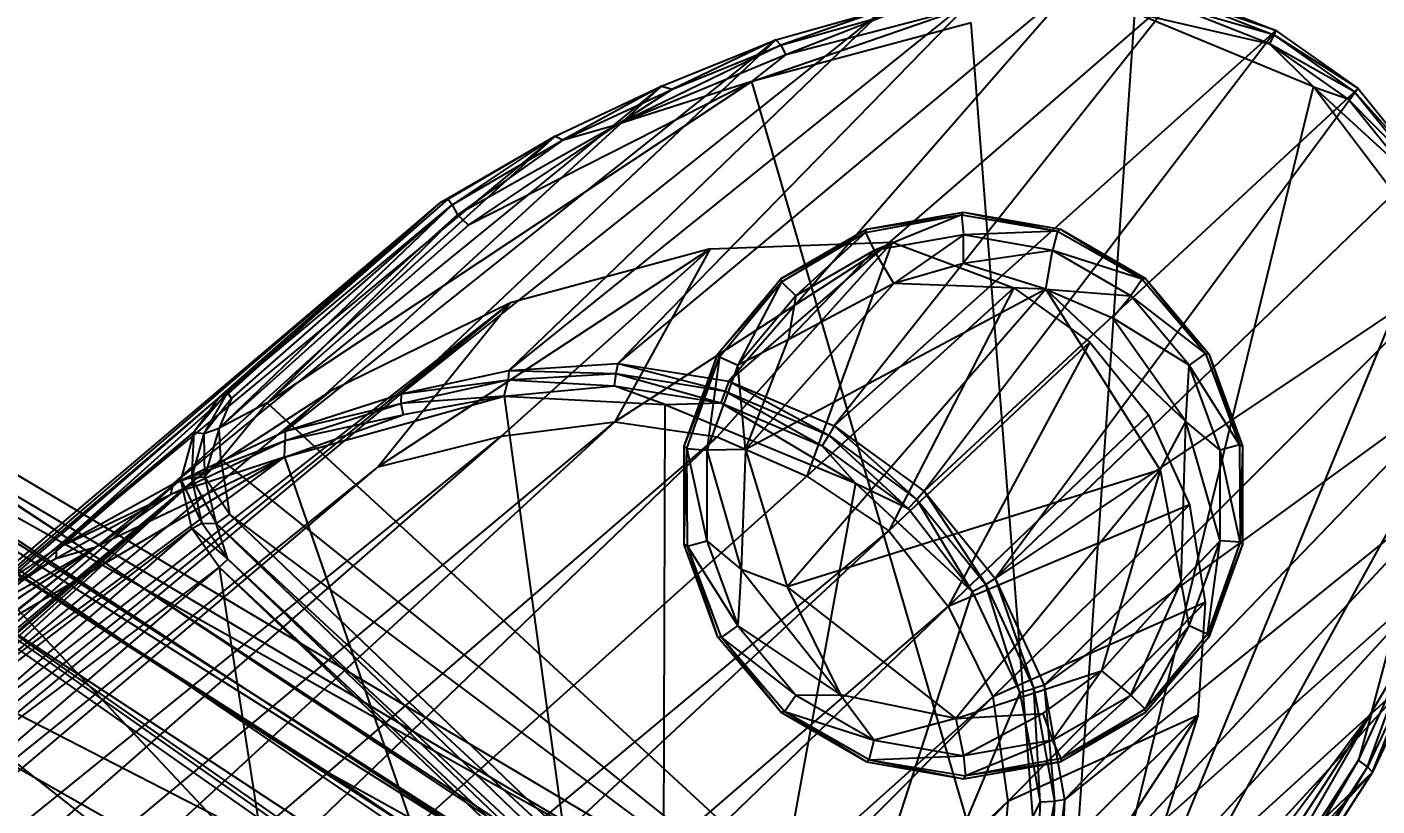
# Model space of a CAD drawing. Extents: x 11992 to 29481, y -6727 to 6811.
# Drawn here: x 17396.89 to 17434.6, y -1658.84 to -1637.07 of the extents above; entities that cross this region are included whole.
import ezdxf

# ---------------------------------------------------------------- set-up
doc = ezdxf.new("R2010")
doc.units = 0
doc.header["$MEASUREMENT"] = 0
doc.layers.get('0').update_dxf_attribs({"color": 8, "linetype": 'CONTINUOUS'})
doc.layers.get('Defpoints').update_dxf_attribs({"color": 8, "linetype": 'CONTINUOUS'})
doc.layers.add('zoylight 4标注', color=9, linetype='CONTINUOUS')
doc.styles.add('CCD-DIM', font='archs.shx', dxfattribs={"width": 0.8})
doc.dimstyles.new('zoylight_DIM_40', dxfattribs={"dimscale": 40, "dimtxt": 1.9, "dimasz": 0.4, "dimexe": 0.5, "dimexo": 0.5, "dimgap": 0.5, "dimtad": 1, "dimdec": 0, "dimrnd": 5, "dimzin": 12, "dimdsep": 46, "dimtxsty": 'CCD-DIM', "dimblk": 'CCD_Dimension_Tick', "dimcen": 0.125, "dimclrd": 44, "dimclre": 44, "dimclrt": 50, "dimadec": 0, "dimazin": 0, "dimtfac": 1, "dimtdec": 0, "dimtmove": 2, "dimatfit": 3, "dimldrblk": 'CCD_Leader_Dot', "dimfxl": 0, "dimtvp": 1, "dimtolj": 1, "dimtzin": 0, "dimarcsym": 0})

# ---------------------------------------------------------------- blocks, each defined once
blk = doc.blocks.new('CCD_Dimension_Tick')
at = {"color": 0, "linetype": 'ByBlock'}
for p, q in [((-1.0906, 0), (0, 0)), ((0, 0), (1.0906, 0))]:
    blk.add_line(p, q, dxfattribs=at)
at = {"color": 0, "linetype": 'Continuous', "const_width": 0.6075}
blk.add_lwpolyline([(-0.6104, -0.6104), (0.6104, 0.6104)], dxfattribs=at)
blk = doc.blocks.new('*D124')
at = {"layer": 'Defpoints', "color": 0, "linetype": 'Continuous'}
for p in [(16998.772, -1630.281), (16998.772, -1694.142, -420.001), (17698.772, -1694.142, -420.001)]:
    blk.add_point(p, dxfattribs=at)
at = {"layer": 'zoylight 4标注', "color": 44, "linetype": 'Continuous', "lineweight": -2}
blk.add_line((16998.772, -1674.142), (16998.772, -1610.281), dxfattribs=at)
at = {"layer": 'zoylight 4标注', "color": 44, "lineweight": -2}
for p, q in [((17698.772, -1674.142), (17698.772, -1610.281)), ((17682.772, -1630.281), (17014.772, -1630.281))]:
    blk.add_line(p, q, dxfattribs=at)
at = {"layer": 'zoylight 4标注', "color": 44, "linetype": 'Continuous', "lineweight": -2, "xscale": 16, "yscale": 16, "zscale": 16, "rotation": 180}
blk.add_blockref('CCD_Dimension_Tick', (16998.772, -1630.281), dxfattribs=at)
at = {"layer": 'zoylight 4标注', "color": 44, "linetype": 'Continuous', "lineweight": -2, "xscale": 16, "yscale": 16, "zscale": 16}
blk.add_blockref('CCD_Dimension_Tick', (17698.772, -1630.281), dxfattribs=at)
at = {"layer": 'zoylight 4标注', "color": 50, "linetype": 'Continuous', "insert": (17348.772, -1572.281), "char_height": 76, "attachment_point": 5, "style": 'CCD-DIM'}
blk.add_mtext('\\A1;700', dxfattribs=at)
blk = doc.blocks.new('CCD_Leader_Dot')
at = {"color": 0, "linetype": 'ByBlock'}
blk.add_line((-5, 0), (-10, 0), dxfattribs=at)
at = {"color": 0, "linetype": 'ByBlock', "const_width": 5}
blk.add_lwpolyline([(-2.5, 0, 1), (2.5, 0, 1)], format="xyb", close=True, dxfattribs=at)

msp = doc.modelspace()

# ---------------------------------------------------------------- linework, layer by layer
for p, q in [((17423.596, -1636.01, -2436.198), (17410.349, -1646.664, -2362.014)), ((17426.261, -1635.757, -2436.155), (17413.39, -1646.476, -2361.959)), ((17423.596, -1636.01, -2436.198), (17413.39, -1646.476, -2361.959)), ((17426.261, -1635.757, -2436.155), (17416.491, -1646.97, -2361.905)), ((17429.054, -1636.09, -2436.105), (17416.491, -1646.97, -2361.905)), ((17429.054, -1636.09, -2436.105), (17419.438, -1648.211, -2361.868)), ((17429.054, -1636.09, -2436.105), (17431.772, -1637.165, -2436.072)), ((17429.045, -1636.243, -2436.484), (17431.712, -1637.292, -2436.449)), ((17431.772, -1637.165, -2436.072), (17429.045, -1636.243, -2436.484)), ((17420.823, -1636.578, -2436.219), (17407.341, -1647.319, -2362.052)), ((17420.823, -1636.578, -2436.219), (17410.349, -1646.664, -2362.014)), ((17417.135, -1638.594, -2436.89), (17423.009, -1636.561, -2436.78)), ((17417.804, -1637.427, -2436.243), (17420.823, -1636.578, -2436.219)), ((17420.823, -1636.578, -2436.219), (17417.948, -1637.577, -2436.629)), ((17417.948, -1637.577, -2436.629), (17420.907, -1636.744, -2436.604)), ((17423.009, -1636.561, -2436.78), (17418.084, -1637.845, -2436.819)), ((17420.907, -1636.744, -2436.604), (17418.084, -1637.845, -2436.819)), ((17425.675, -1667.934, -2436.993), (17427.836, -1636.676, -2436.765)), ((17432.823, -1638.746, -2436.695), (17427.836, -1636.676, -2436.765)), ((17427.836, -1636.676, -2436.765), (17431.593, -1637.542, -2436.639)), ((17431.593, -1637.542, -2436.639), (17429, -1636.521, -2436.674)), ((17431.712, -1637.292, -2436.449), (17429, -1636.521, -2436.674)), ((17423.259, -1636.953, -2436.844), (17417.135, -1638.594, -2436.89)), ((17431.772, -1637.165, -2436.072), (17419.438, -1648.211, -2361.868)), ((17431.772, -1637.165, -2436.072), (17421.946, -1650.039, -2361.851)), ((17425.675, -1667.934, -2436.993), (17423.259, -1636.953, -2436.844)), ((17431.772, -1637.165, -2436.072), (17431.712, -1637.292, -2436.449)), ((17431.772, -1637.165, -2436.072), (17434.067, -1638.786, -2436.056)), ((17417.804, -1637.427, -2436.243), (17404.105, -1648.364, -2362.088)), ((17417.804, -1637.427, -2436.243), (17407.341, -1647.319, -2362.052)), ((17417.948, -1637.577, -2436.629), (17413.398, -1639.786, -2436.85)), ((17414.617, -1638.727, -2436.267), (17417.804, -1637.427, -2436.243)), ((17417.804, -1637.427, -2436.243), (17414.92, -1638.806, -2436.653)), ((17414.92, -1638.806, -2436.653), (17417.948, -1637.577, -2436.629)), ((17417.804, -1637.427, -2436.243), (17417.948, -1637.577, -2436.629)), ((17417.948, -1637.577, -2436.629), (17418.084, -1637.845, -2436.819)), ((17431.712, -1637.292, -2436.449), (17431.593, -1637.542, -2436.639)), ((17432.823, -1638.746, -2436.695), (17431.593, -1637.542, -2436.639)), ((17433.781, -1639.082, -2436.623), (17431.593, -1637.542, -2436.639)), ((17433.967, -1638.88, -2436.433), (17431.593, -1637.542, -2436.639)), ((17434.067, -1638.786, -2436.056), (17431.712, -1637.292, -2436.449)), ((17431.712, -1637.292, -2436.449), (17433.967, -1638.88, -2436.433)), ((17418.084, -1637.845, -2436.819), (17413.398, -1639.786, -2436.85)), ((17417.135, -1638.594, -2436.89), (17418.084, -1637.845, -2436.819)), ((17414.617, -1638.727, -2436.267), (17400.969, -1649.83, -2362.117)), ((17417.135, -1638.594, -2436.89), (17403.596, -1647.567, -2437.014)), ((17414.617, -1638.727, -2436.267), (17404.105, -1648.364, -2362.088)), ((17417.135, -1638.594, -2436.89), (17409.222, -1642.606, -2436.971)), ((17411.641, -1640.122, -2436.284), (17414.617, -1638.727, -2436.267)), ((17414.617, -1638.727, -2436.267), (17411.869, -1640.227, -2436.67)), ((17417.135, -1638.594, -2436.89), (17413.398, -1639.786, -2436.85)), ((17414.617, -1638.727, -2436.267), (17414.92, -1638.806, -2436.653)), ((17425.675, -1667.934, -2436.993), (17417.135, -1638.594, -2436.89)), ((17411.869, -1640.227, -2436.67), (17414.92, -1638.806, -2436.653)), ((17414.92, -1638.806, -2436.653), (17413.398, -1639.786, -2436.85)), ((17434.067, -1638.786, -2436.056), (17421.946, -1650.039, -2361.851)), ((17434.067, -1638.786, -2436.056), (17423.928, -1652.478, -2361.872)), ((17425.675, -1667.934, -2436.993), (17432.823, -1638.746, -2436.695)), ((17432.823, -1638.746, -2436.695), (17435.471, -1641.173, -2436.628)), ((17432.823, -1638.746, -2436.695), (17433.781, -1639.082, -2436.623)), ((17435.958, -1642.894, -2436.712), (17432.823, -1638.746, -2436.695)), ((17433.967, -1638.88, -2436.433), (17433.781, -1639.082, -2436.623)), ((17435.71, -1641.036, -2436.438), (17433.781, -1639.082, -2436.623)), ((17435.471, -1641.173, -2436.628), (17433.781, -1639.082, -2436.623)), ((17434.067, -1638.786, -2436.056), (17433.967, -1638.88, -2436.433)), ((17435.831, -1640.976, -2436.073), (17433.967, -1638.88, -2436.433)), ((17433.967, -1638.88, -2436.433), (17435.71, -1641.036, -2436.438)), ((17434.067, -1638.786, -2436.056), (17435.831, -1640.976, -2436.073)), ((17413.398, -1639.786, -2436.85), (17408.919, -1642.321, -2436.916)), ((17409.222, -1642.606, -2436.971), (17413.398, -1639.786, -2436.85)), ((17411.869, -1640.227, -2436.67), (17413.398, -1639.786, -2436.85)), ((17411.641, -1640.122, -2436.284), (17397.711, -1651.643, -2362.14)), ((17411.641, -1640.122, -2436.284), (17400.969, -1649.83, -2362.117)), ((17408.445, -1641.961, -2435.902), (17411.641, -1640.122, -2436.284)), ((17411.641, -1640.122, -2436.284), (17408.657, -1641.885, -2436.401)), ((17411.641, -1640.122, -2436.284), (17408.767, -1642.037, -2436.729)), ((17408.767, -1642.037, -2436.729), (17411.869, -1640.227, -2436.67)), ((17411.869, -1640.227, -2436.67), (17408.919, -1642.321, -2436.916)), ((17411.641, -1640.122, -2436.284), (17411.869, -1640.227, -2436.67)), ((17435.831, -1640.976, -2436.073), (17423.928, -1652.478, -2361.872)), ((17389.528, -1658.219, -2362.625), (17408.445, -1641.961, -2435.902)), ((17408.445, -1641.961, -2435.902), (17394.418, -1653.846, -2362.178)), ((17408.445, -1641.961, -2435.902), (17397.711, -1651.643, -2362.14)), ((17408.767, -1642.037, -2436.729), (17402.256, -1648.275, -2437.009)), ((17402.279, -1647.402, -2436.034), (17408.445, -1641.961, -2435.902)), ((17402.493, -1647.273, -2436.455), (17408.657, -1641.885, -2436.401)), ((17408.445, -1641.961, -2435.902), (17402.493, -1647.273, -2436.455)), ((17402.493, -1647.273, -2436.455), (17408.767, -1642.037, -2436.729)), ((17402.603, -1647.448, -2436.774), (17408.767, -1642.037, -2436.729)), ((17408.445, -1641.961, -2435.902), (17408.657, -1641.885, -2436.401)), ((17408.657, -1641.885, -2436.401), (17408.767, -1642.037, -2436.729)), ((17408.767, -1642.037, -2436.729), (17408.919, -1642.321, -2436.916)), ((17408.919, -1642.321, -2436.916), (17402.256, -1648.275, -2437.009)), ((17403.596, -1647.567, -2437.014), (17408.919, -1642.321, -2436.916)), ((17409.222, -1642.606, -2436.971), (17408.919, -1642.321, -2436.916)), ((17420.314, -1642.814, -2438.824), (17422.991, -1642.323, -2438.824)), ((17420.338, -1642.72, -2427.466), (17423.046, -1642.242, -2427.466)), ((17420.338, -1642.72, -2427.466), (17422.991, -1642.323, -2438.824)), ((17422.991, -1642.323, -2438.824), (17420.557, -1643.32, -2439.799)), ((17422.991, -1642.323, -2438.824), (17423.046, -1642.242, -2427.466)), ((17422.991, -1642.323, -2438.824), (17425.675, -1642.777, -2438.824)), ((17422.991, -1642.323, -2438.824), (17423.046, -1642.881, -2439.799)), ((17423.046, -1642.242, -2427.466), (17425.675, -1642.777, -2438.824)), ((17423.046, -1642.242, -2427.466), (17425.754, -1642.72, -2427.466)), ((17409.222, -1642.606, -2436.971), (17403.596, -1647.567, -2437.014)), ((17417.957, -1644.095, -2427.466), (17420.338, -1642.72, -2427.466)), ((17417.957, -1644.095, -2427.466), (17420.314, -1642.814, -2438.824)), ((17417.967, -1644.191, -2438.824), (17420.314, -1642.814, -2438.824)), ((17420.314, -1642.814, -2438.824), (17418.367, -1644.584, -2439.799)), ((17420.314, -1642.814, -2438.824), (17420.338, -1642.72, -2427.466)), ((17420.314, -1642.814, -2438.824), (17420.557, -1643.32, -2439.799)), ((17423.046, -1642.881, -2439.799), (17420.557, -1643.32, -2439.799)), ((17423.046, -1642.881, -2439.799), (17421.099, -1644.239, -2440.366)), ((17425.675, -1642.777, -2438.824), (17423.046, -1642.881, -2439.799)), ((17423.046, -1643.679, -2440.271), (17423.046, -1642.881, -2439.799)), ((17425.535, -1643.32, -2439.799), (17423.046, -1642.881, -2439.799)), ((17425.675, -1642.777, -2438.824), (17425.535, -1643.32, -2439.799)), ((17425.675, -1642.777, -2438.824), (17425.754, -1642.72, -2427.466)), ((17425.675, -1642.777, -2438.824), (17428.041, -1644.121, -2438.824)), ((17425.754, -1642.72, -2427.466), (17428.041, -1644.121, -2438.824)), ((17425.754, -1642.72, -2427.466), (17428.135, -1644.095, -2427.466)), ((17405.483, -1662.784, -2041.69), (17370.839, -1643.192, -2040.478)), ((17415.972, -1643.266, -2396.51), (17406.699, -1649.358, -2358.669)), ((17415.972, -1643.266, -2396.51), (17410.14, -1648.499, -2359.421)), ((17415.972, -1643.266, -2396.51), (17410.399, -1644.777, -2396.503)), ((17421.052, -1643.087, -2396.513), (17413.311, -1648.099, -2361.081)), ((17415.972, -1643.266, -2396.51), (17413.311, -1648.099, -2361.081)), ((17415.972, -1643.266, -2396.51), (17421.052, -1643.087, -2396.513)), ((17421.052, -1643.087, -2396.513), (17416.168, -1648.517, -2361.48)), ((17421.052, -1643.087, -2396.513), (17418.674, -1649.618, -2361.398)), ((17421.052, -1643.087, -2396.513), (17424.454, -1644.36, -2396.51)), ((17425.675, -1667.934, -2436.993), (17435.958, -1642.894, -2436.712)), ((17420.557, -1643.32, -2439.799), (17418.153, -1645.812, -2440.281)), ((17420.557, -1643.32, -2439.799), (17418.367, -1644.584, -2439.799)), ((17421.099, -1644.239, -2440.366), (17420.557, -1643.32, -2439.799)), ((17425.535, -1643.32, -2439.799), (17423.046, -1643.679, -2440.271)), ((17425.351, -1644.398, -2440.38), (17425.535, -1643.32, -2439.799)), ((17427.725, -1644.584, -2439.799), (17425.535, -1643.32, -2439.799)), ((17428.041, -1644.121, -2438.824), (17425.535, -1643.32, -2439.799)), ((17423.046, -1643.679, -2440.271), (17421.099, -1644.239, -2440.366)), ((17425.351, -1644.398, -2440.38), (17423.046, -1643.679, -2440.271)), ((17437.054, -1643.681, -2436.085), (17423.928, -1652.478, -2361.872)), ((17437.054, -1643.681, -2436.085), (17425.299, -1655.459, -2361.892)), ((17416.19, -1646.201, -2427.466), (17417.957, -1644.095, -2427.466)), ((17416.19, -1646.201, -2427.466), (17417.967, -1644.191, -2438.824)), ((17416.232, -1646.288, -2438.824), (17417.967, -1644.191, -2438.824)), ((17417.967, -1644.191, -2438.824), (17416.743, -1646.52, -2439.799)), ((17416.962, -1648.879, -2440.375), (17421.099, -1644.239, -2440.366)), ((17425.351, -1644.398, -2440.38), (17416.962, -1648.879, -2440.375)), ((17417.967, -1644.191, -2438.824), (17417.957, -1644.095, -2427.466)), ((17417.967, -1644.191, -2438.824), (17418.367, -1644.584, -2439.799)), ((17425.351, -1644.398, -2440.38), (17418.123, -1652.71, -2440.43)), ((17421.099, -1644.239, -2440.366), (17418.153, -1645.812, -2440.281)), ((17424.454, -1644.36, -2396.51), (17418.674, -1649.618, -2361.398)), ((17424.454, -1644.36, -2396.51), (17420.962, -1651.145, -2361.966)), ((17425.351, -1644.398, -2440.38), (17421.099, -1644.239, -2440.366)), ((17424.454, -1644.36, -2396.51), (17426.573, -1645.876, -2396.51)), ((17428.544, -1649.446, -2440.43), (17425.351, -1644.398, -2440.38)), ((17425.351, -1644.398, -2440.38), (17429.258, -1648.095, -2440.281)), ((17425.351, -1644.398, -2440.38), (17427.212, -1645.195, -2440.271)), ((17425.351, -1644.398, -2440.38), (17427.725, -1644.584, -2439.799)), ((17428.041, -1644.121, -2438.824), (17427.725, -1644.584, -2439.799)), ((17428.041, -1644.121, -2438.824), (17428.135, -1644.095, -2427.466)), ((17428.041, -1644.121, -2438.824), (17429.805, -1646.194, -2438.824)), ((17428.135, -1644.095, -2427.466), (17429.805, -1646.194, -2438.824)), ((17428.135, -1644.095, -2427.466), (17429.902, -1646.201, -2427.466)), ((17346.858, -1696.092, -2067.093), (17410.399, -1644.777, -2396.503)), ((17350.758, -1694.373, -2067.072), (17410.399, -1644.777, -2396.503)), ((17375.459, -1672.047, -2238.231), (17410.399, -1644.777, -2396.503)), ((17414.146, -1660.588, -2007.805), (17387.341, -1644.676, -2007.318)), ((17410.399, -1644.777, -2396.503), (17405.369, -1647.241, -2396.509)), ((17410.399, -1644.777, -2396.503), (17406.699, -1649.358, -2358.669)), ((17418.367, -1644.584, -2439.799), (17416.743, -1646.52, -2439.799)), ((17418.367, -1644.584, -2439.799), (17418.153, -1645.812, -2440.281)), ((17427.212, -1645.195, -2440.271), (17427.725, -1644.584, -2439.799)), ((17429.349, -1646.52, -2439.799), (17427.725, -1644.584, -2439.799)), ((17429.805, -1646.194, -2438.824), (17427.725, -1644.584, -2439.799)), ((17429.258, -1648.095, -2440.281), (17427.212, -1645.195, -2440.271)), ((17429.349, -1646.52, -2439.799), (17427.212, -1645.195, -2440.271)), ((17389.399, -1645.712, -2001.972), (17418.525, -1664.787, -2002.499)), ((17418.153, -1645.812, -2440.281), (17416.743, -1646.52, -2439.799)), ((17416.962, -1648.879, -2440.375), (17418.153, -1645.812, -2440.281)), ((17426.573, -1645.876, -2396.51), (17420.962, -1651.145, -2361.966)), ((17426.573, -1645.876, -2396.51), (17422.621, -1653.262, -2361.807)), ((17426.573, -1645.876, -2396.51), (17428.212, -1647.909, -2396.51)), ((17415.122, -1663.319, -2003.707), (17388.082, -1646.042, -2003.507)), ((17390.307, -1646.245, -1999.899), (17417.361, -1664.176, -1999.764)), ((17414.309, -1660.103, -2017.876), (17390.71, -1646.083, -2017.453)), ((17415.249, -1648.785, -2427.466), (17416.19, -1646.201, -2427.466)), ((17416.232, -1646.288, -2438.824), (17416.19, -1646.201, -2427.466)), ((17429.805, -1646.194, -2438.824), (17429.349, -1646.52, -2439.799)), ((17429.805, -1646.194, -2438.824), (17429.902, -1646.201, -2427.466)), ((17429.805, -1646.194, -2438.824), (17430.754, -1648.745, -2438.824)), ((17429.902, -1646.201, -2427.466), (17430.754, -1648.745, -2438.824)), ((17429.902, -1646.201, -2427.466), (17430.843, -1648.785, -2427.466)), ((17410.349, -1646.664, -2362.014), (17413.39, -1646.476, -2361.959)), ((17413.39, -1646.476, -2361.959), (17413.34, -1646.752, -2361.58)), ((17413.39, -1646.476, -2361.959), (17416.491, -1646.97, -2361.905)), ((17413.39, -1646.476, -2361.959), (17416.39, -1647.245, -2361.528)), ((17415.249, -1648.785, -2427.466), (17416.232, -1646.288, -2438.824)), ((17415.319, -1648.852, -2438.824), (17416.232, -1646.288, -2438.824)), ((17416.232, -1646.288, -2438.824), (17415.878, -1648.895, -2439.799)), ((17416.743, -1646.52, -2439.799), (17415.878, -1648.895, -2439.799)), ((17416.232, -1646.288, -2438.824), (17416.743, -1646.52, -2439.799)), ((17416.962, -1648.879, -2440.375), (17416.743, -1646.52, -2439.799)), ((17437.491, -1646.592, -2436.129), (17425.299, -1655.459, -2361.892)), ((17437.491, -1646.592, -2436.129), (17425.873, -1658.661, -2361.941)), ((17429.258, -1648.095, -2440.281), (17429.349, -1646.52, -2439.799)), ((17430.214, -1648.895, -2439.799), (17429.349, -1646.52, -2439.799)), ((17430.754, -1648.745, -2438.824), (17429.349, -1646.52, -2439.799)), ((17407.331, -1647.586, -2361.667), (17410.333, -1646.933, -2361.631)), ((17407.341, -1647.319, -2362.052), (17410.349, -1646.664, -2362.014)), ((17407.341, -1647.319, -2362.052), (17410.333, -1646.933, -2361.631)), ((17410.219, -1647.381, -2361.416), (17410.333, -1646.933, -2361.631)), ((17410.349, -1646.664, -2362.014), (17410.333, -1646.933, -2361.631)), ((17410.333, -1646.933, -2361.631), (17413.34, -1646.752, -2361.58)), ((17410.333, -1646.933, -2361.631), (17413.292, -1647.093, -2361.399)), ((17410.349, -1646.664, -2362.014), (17413.34, -1646.752, -2361.58)), ((17413.34, -1646.752, -2361.58), (17413.292, -1647.093, -2361.399)), ((17413.34, -1646.752, -2361.58), (17416.39, -1647.245, -2361.528)), ((17413.34, -1646.752, -2361.58), (17416.272, -1647.574, -2361.349)), ((17416.491, -1646.97, -2361.905), (17416.39, -1647.245, -2361.528)), ((17416.491, -1646.97, -2361.905), (17419.438, -1648.211, -2361.868)), ((17416.491, -1646.97, -2361.905), (17419.286, -1648.471, -2361.492)), ((17375.459, -1672.047, -2238.231), (17405.369, -1647.241, -2396.509)), ((17402.279, -1647.402, -2436.034), (17387.464, -1660.227, -2362.236)), ((17402.279, -1647.402, -2436.034), (17389.528, -1658.219, -2362.625)), ((17389.939, -1647.04, -2003.467), (17417.272, -1664.884, -2003.198)), ((17414.146, -1660.588, -2007.805), (17389.939, -1647.04, -2003.467)), ((17402.493, -1647.273, -2436.455), (17401.554, -1648.387, -2436.501)), ((17402.279, -1647.402, -2436.034), (17401.554, -1648.387, -2436.501)), ((17401.615, -1649.689, -2396.51), (17405.369, -1647.241, -2396.509)), ((17402.493, -1647.273, -2436.455), (17401.826, -1648.43, -2436.882)), ((17402.279, -1647.402, -2436.034), (17402.493, -1647.273, -2436.455)), ((17402.603, -1647.448, -2436.774), (17402.493, -1647.273, -2436.455)), ((17404.081, -1649.089, -2361.484), (17410.219, -1647.381, -2361.416)), ((17404.105, -1648.364, -2362.088), (17407.341, -1647.319, -2362.052)), ((17407.341, -1647.319, -2362.052), (17407.331, -1647.586, -2361.667)), ((17410.219, -1647.381, -2361.416), (17407.331, -1647.586, -2361.667)), ((17410.219, -1647.381, -2361.416), (17407.394, -1647.91, -2361.484)), ((17410.219, -1647.381, -2361.416), (17413.292, -1647.093, -2361.399)), ((17410.219, -1647.381, -2361.416), (17414.603, -1679.523, -2361.548)), ((17410.219, -1647.381, -2361.416), (17414.71, -1647.617, -2361.317)), ((17414.71, -1647.617, -2361.317), (17413.292, -1647.093, -2361.399)), ((17413.292, -1647.093, -2361.399), (17416.272, -1647.574, -2361.349)), ((17416.39, -1647.245, -2361.528), (17416.272, -1647.574, -2361.349)), ((17416.39, -1647.245, -2361.528), (17419.286, -1648.471, -2361.492)), ((17416.39, -1647.245, -2361.528), (17419.1, -1648.772, -2361.315)), ((17402.603, -1647.448, -2436.774), (17401.826, -1648.43, -2436.882)), ((17402.603, -1647.448, -2436.774), (17402.256, -1648.275, -2437.009)), ((17403.596, -1647.567, -2437.014), (17402.256, -1648.275, -2437.009)), ((17403.596, -1647.567, -2437.014), (17402.304, -1649.147, -2437.187)), ((17425.675, -1667.934, -2436.993), (17403.596, -1647.567, -2437.014)), ((17404.105, -1648.364, -2362.088), (17407.331, -1647.586, -2361.667)), ((17404.105, -1648.628, -2361.703), (17407.331, -1647.586, -2361.667)), ((17407.331, -1647.586, -2361.667), (17407.394, -1647.91, -2361.484)), ((17414.71, -1647.617, -2361.317), (17414.603, -1679.523, -2361.548)), ((17414.71, -1647.617, -2361.317), (17416.272, -1647.574, -2361.349)), ((17414.71, -1647.617, -2361.317), (17420.028, -1649.812, -2361.25)), ((17416.272, -1647.574, -2361.349), (17419.1, -1648.772, -2361.315)), ((17420.028, -1649.812, -2361.25), (17416.272, -1647.574, -2361.349)), ((17358.57, -1693.666, -2066.653), (17413.311, -1648.099, -2361.081)), ((17362.671, -1694.687, -2067.007), (17413.311, -1648.099, -2361.081)), ((17404.081, -1649.089, -2361.484), (17407.394, -1647.91, -2361.484)), ((17404.105, -1648.628, -2361.703), (17407.394, -1647.91, -2361.484)), ((17410.14, -1648.499, -2359.421), (17413.311, -1648.099, -2361.081)), ((17413.311, -1648.099, -2361.081), (17416.168, -1648.517, -2361.48)), ((17428.212, -1647.909, -2396.51), (17422.621, -1653.262, -2361.807)), ((17425.675, -1667.934, -2436.993), (17436.633, -1648.026, -2436.798)), ((17428.212, -1647.909, -2396.51), (17429.357, -1650.421, -2396.51)), ((17428.544, -1649.446, -2440.43), (17429.258, -1648.095, -2440.281)), ((17429.131, -1652.571, -2440.281), (17429.258, -1648.095, -2440.281)), ((17430.214, -1651.423, -2439.799), (17429.258, -1648.095, -2440.281)), ((17430.214, -1648.895, -2439.799), (17429.258, -1648.095, -2440.281)), ((17434.449, -1656.208, -2436.899), (17436.633, -1648.026, -2436.798)), ((17354.543, -1693.526, -2066.667), (17410.14, -1648.499, -2359.421)), ((17358.57, -1693.666, -2066.653), (17410.14, -1648.499, -2359.421)), ((17362.671, -1694.687, -2067.007), (17416.168, -1648.517, -2361.48)), ((17366.255, -1696.636, -2066.64), (17416.168, -1648.517, -2361.48)), ((17386.686, -1661.268, -2362.333), (17401.554, -1648.387, -2436.501)), ((17387.464, -1660.227, -2362.236), (17401.554, -1648.387, -2436.501)), ((17400.969, -1649.83, -2362.117), (17404.105, -1648.364, -2362.088)), ((17401.554, -1648.387, -2436.501), (17401.183, -1649.717, -2436.653)), ((17401.554, -1648.387, -2436.501), (17401.485, -1649.663, -2437.029)), ((17401.826, -1648.43, -2436.882), (17401.485, -1649.663, -2437.029)), ((17401.554, -1648.387, -2436.501), (17401.826, -1648.43, -2436.882)), ((17401.826, -1648.43, -2436.882), (17402.256, -1648.275, -2437.009)), ((17401.826, -1648.43, -2436.882), (17401.844, -1649.639, -2437.207)), ((17402.256, -1648.275, -2437.009), (17401.844, -1649.639, -2437.207)), ((17402.304, -1649.147, -2437.187), (17402.256, -1648.275, -2437.009)), ((17404.105, -1648.364, -2362.088), (17404.105, -1648.628, -2361.703)), ((17406.699, -1649.358, -2358.669), (17410.14, -1648.499, -2359.421)), ((17416.168, -1648.517, -2361.48), (17418.674, -1649.618, -2361.398)), ((17419.286, -1648.471, -2361.492), (17419.1, -1648.772, -2361.315)), ((17419.438, -1648.211, -2361.868), (17419.286, -1648.471, -2361.492)), ((17419.286, -1648.471, -2361.492), (17421.745, -1650.269, -2361.476)), ((17419.286, -1648.471, -2361.492), (17421.498, -1650.525, -2361.299)), ((17419.438, -1648.211, -2361.868), (17421.946, -1650.039, -2361.851)), ((17419.438, -1648.211, -2361.868), (17421.745, -1650.269, -2361.476)), ((17400.9, -1650.132, -2361.732), (17404.105, -1648.628, -2361.703)), ((17400.969, -1649.83, -2362.117), (17404.105, -1648.628, -2361.703)), ((17404.081, -1649.089, -2361.484), (17404.105, -1648.628, -2361.703)), ((17415.249, -1651.534, -2427.466), (17415.249, -1648.785, -2427.466)), ((17415.319, -1648.852, -2438.824), (17415.249, -1648.785, -2427.466)), ((17415.249, -1651.534, -2427.466), (17415.319, -1648.852, -2438.824)), ((17415.338, -1651.574, -2438.824), (17415.319, -1648.852, -2438.824)), ((17415.319, -1648.852, -2438.824), (17415.878, -1651.423, -2439.799)), ((17415.319, -1648.852, -2438.824), (17415.878, -1648.895, -2439.799)), ((17416.962, -1648.879, -2440.375), (17415.878, -1648.895, -2439.799)), ((17415.878, -1648.895, -2439.799), (17416.834, -1652.224, -2440.281)), ((17415.878, -1648.895, -2439.799), (17415.878, -1651.423, -2439.799)), ((17416.962, -1648.879, -2440.375), (17416.834, -1652.224, -2440.281)), ((17416.962, -1648.879, -2440.375), (17418.123, -1652.71, -2440.43)), ((17419.1, -1648.772, -2361.315), (17421.498, -1650.525, -2361.299)), ((17420.028, -1649.812, -2361.25), (17419.1, -1648.772, -2361.315)), ((17430.754, -1648.745, -2438.824), (17430.214, -1648.895, -2439.799)), ((17430.214, -1651.423, -2439.799), (17430.214, -1648.895, -2439.799)), ((17430.773, -1651.466, -2438.824), (17430.214, -1648.895, -2439.799)), ((17430.754, -1648.745, -2438.824), (17430.843, -1648.785, -2427.466)), ((17430.754, -1648.745, -2438.824), (17430.773, -1651.466, -2438.824)), ((17430.843, -1648.785, -2427.466), (17430.773, -1651.466, -2438.824)), ((17430.843, -1648.785, -2427.466), (17430.843, -1651.534, -2427.466)), ((17388.226, -1660.794, -2361.59), (17404.081, -1649.089, -2361.484)), ((17391.974, -1649.059, -1998.593), (17416.01, -1665.401, -1998.443)), ((17396.085, -1653.812, -2361.53), (17404.081, -1649.089, -2361.484)), ((17404.081, -1649.089, -2361.484), (17398.825, -1651.591, -2361.559)), ((17404.081, -1649.089, -2361.484), (17400.9, -1650.132, -2361.732)), ((17402.304, -1649.147, -2437.187), (17401.844, -1649.639, -2437.207)), ((17425.675, -1667.934, -2436.993), (17402.304, -1649.147, -2437.187)), ((17402.304, -1649.147, -2437.187), (17402.545, -1650.684, -2437.349)), ((17404.081, -1649.089, -2361.484), (17414.603, -1679.523, -2361.548)), ((17350.758, -1694.373, -2067.072), (17406.699, -1649.358, -2358.669)), ((17354.543, -1693.526, -2066.667), (17406.699, -1649.358, -2358.669)), ((17366.255, -1696.636, -2066.64), (17418.674, -1649.618, -2361.398)), ((17392.953, -1649.429, -2027.445), (17413.156, -1662.144, -2028.475)), ((17392.953, -1649.429, -2027.445), (17405.483, -1662.784, -2041.69)), ((17401.183, -1649.717, -2436.653), (17401.485, -1649.663, -2437.029)), ((17401.485, -1649.663, -2437.029), (17401.844, -1649.639, -2437.207)), ((17401.485, -1649.663, -2437.029), (17401.774, -1650.931, -2437.117)), ((17401.485, -1649.663, -2437.029), (17402.171, -1650.941, -2437.304)), ((17401.844, -1649.639, -2437.207), (17402.171, -1650.941, -2437.304)), ((17402.545, -1650.684, -2437.349), (17401.844, -1649.639, -2437.207)), ((17428.544, -1649.446, -2440.43), (17418.123, -1652.71, -2440.43)), ((17418.674, -1649.618, -2361.398), (17420.962, -1651.145, -2361.966)), ((17428.544, -1649.446, -2440.43), (17422.831, -1656.388, -2440.369)), ((17437.299, -1649.42, -2436.174), (17425.729, -1661.826, -2361.996)), ((17437.299, -1649.42, -2436.174), (17425.873, -1658.661, -2361.941)), ((17428.544, -1649.446, -2440.43), (17426.901, -1655.057, -2440.366)), ((17428.544, -1649.446, -2440.43), (17429.131, -1652.571, -2440.281)), ((17325.878, -1715.07, -2067.208), (17401.615, -1649.689, -2396.51)), ((17338.945, -1702.153, -2067.023), (17401.615, -1649.689, -2396.51)), ((17401.615, -1649.689, -2396.51), (17375.459, -1672.047, -2238.231)), ((17386.372, -1662.602, -2362.462), (17401.183, -1649.717, -2436.653)), ((17386.686, -1661.268, -2362.333), (17401.183, -1649.717, -2436.653)), ((17401.615, -1649.689, -2396.51), (17388.469, -1661.363, -2363.949)), ((17413.104, -1663, -2003.602), (17392.746, -1649.867, -2003.326)), ((17405.401, -1657.968, -2003.413), (17392.747, -1649.867, -2003.326)), ((17394.645, -1656.12, -2396.512), (17401.615, -1649.689, -2396.51)), ((17397.711, -1651.643, -2362.14), (17400.969, -1649.83, -2362.117)), ((17400.969, -1649.83, -2362.117), (17400.9, -1650.132, -2361.732)), ((17401.183, -1649.717, -2436.653), (17401.774, -1650.931, -2437.117)), ((17401.491, -1651.081, -2436.743), (17401.183, -1649.717, -2436.653)), ((17420.028, -1649.812, -2361.25), (17414.603, -1679.523, -2361.548)), ((17420.028, -1649.812, -2361.25), (17423.294, -1652.845, -2361.282)), ((17420.028, -1649.812, -2361.25), (17421.498, -1650.525, -2361.299)), ((17421.946, -1650.039, -2361.851), (17421.745, -1650.269, -2361.476)), ((17421.946, -1650.039, -2361.851), (17423.928, -1652.478, -2361.872)), ((17421.946, -1650.039, -2361.851), (17423.668, -1652.65, -2361.482)), ((17397.696, -1651.925, -2361.753), (17400.9, -1650.132, -2361.732)), ((17397.711, -1651.643, -2362.14), (17400.9, -1650.132, -2361.732)), ((17400.9, -1650.132, -2361.732), (17398.825, -1651.591, -2361.559)), ((17421.745, -1650.269, -2361.476), (17421.498, -1650.525, -2361.299)), ((17423.294, -1652.845, -2361.282), (17421.745, -1650.269, -2361.476)), ((17421.745, -1650.269, -2361.476), (17423.668, -1652.65, -2361.482)), ((17429.357, -1650.421, -2396.51), (17422.621, -1653.262, -2361.807)), ((17429.357, -1650.421, -2396.51), (17423.864, -1655.787, -2362.055)), ((17429.357, -1650.421, -2396.51), (17429.801, -1653.146, -2396.51)), ((17402.545, -1650.684, -2437.349), (17402.171, -1650.941, -2437.304)), ((17422.084, -1669.373, -2437.346), (17402.545, -1650.684, -2437.349)), ((17425.675, -1667.934, -2436.993), (17402.545, -1650.684, -2437.349)), ((17423.294, -1652.845, -2361.282), (17421.498, -1650.525, -2361.299)), ((17366.255, -1696.636, -2066.64), (17420.962, -1651.145, -2361.966)), ((17369.392, -1699.178, -2066.632), (17420.962, -1651.145, -2361.966)), ((17386.372, -1662.602, -2362.462), (17401.491, -1651.081, -2436.743)), ((17401.491, -1651.081, -2436.743), (17386.699, -1663.91, -2362.532)), ((17401.491, -1651.081, -2436.743), (17401.774, -1650.931, -2437.117)), ((17402.256, -1652.161, -2436.747), (17401.491, -1651.081, -2436.743)), ((17401.491, -1651.081, -2436.743), (17402.498, -1651.94, -2437.132)), ((17401.774, -1650.931, -2437.117), (17402.171, -1650.941, -2437.304)), ((17402.498, -1651.94, -2437.132), (17401.774, -1650.931, -2437.117)), ((17422.084, -1669.373, -2437.346), (17402.171, -1650.941, -2437.304)), ((17402.498, -1651.94, -2437.132), (17402.171, -1650.941, -2437.304)), ((17421.259, -1669.346, -2437.305), (17402.171, -1650.941, -2437.304)), ((17420.962, -1651.145, -2361.966), (17422.621, -1653.262, -2361.807)), ((17416.19, -1654.118, -2427.466), (17415.249, -1651.534, -2427.466)), ((17415.338, -1651.574, -2438.824), (17415.249, -1651.534, -2427.466)), ((17415.338, -1651.574, -2438.824), (17415.878, -1651.423, -2439.799)), ((17415.878, -1651.423, -2439.799), (17416.834, -1652.224, -2440.281)), ((17415.878, -1651.423, -2439.799), (17416.743, -1653.799, -2439.799)), ((17429.131, -1652.571, -2440.281), (17430.214, -1651.423, -2439.799)), ((17429.349, -1653.799, -2439.799), (17430.214, -1651.423, -2439.799)), ((17429.86, -1654.03, -2438.824), (17430.214, -1651.423, -2439.799)), ((17430.773, -1651.466, -2438.824), (17429.86, -1654.03, -2438.824)), ((17430.843, -1651.534, -2427.466), (17429.86, -1654.03, -2438.824)), ((17430.843, -1651.534, -2427.466), (17429.902, -1654.118, -2427.466)), ((17430.773, -1651.466, -2438.824), (17430.214, -1651.423, -2439.799)), ((17430.773, -1651.466, -2438.824), (17430.843, -1651.534, -2427.466)), ((17394.418, -1653.846, -2362.178), (17397.711, -1651.643, -2362.14)), ((17394.418, -1653.846, -2362.178), (17397.696, -1651.925, -2361.753)), ((17394.487, -1654.07, -2361.796), (17398.825, -1651.591, -2361.559)), ((17394.487, -1654.07, -2361.796), (17397.696, -1651.925, -2361.753)), ((17394.678, -1654.323, -2361.608), (17398.825, -1651.591, -2361.559)), ((17396.085, -1653.812, -2361.53), (17398.825, -1651.591, -2361.559)), ((17397.696, -1651.925, -2361.753), (17398.825, -1651.591, -2361.559)), ((17397.711, -1651.643, -2362.14), (17397.696, -1651.925, -2361.753)), ((17402.256, -1652.161, -2436.747), (17402.498, -1651.94, -2437.132)), ((17421.037, -1669.633, -2437.13), (17402.498, -1651.94, -2437.132)), ((17402.498, -1651.94, -2437.132), (17421.259, -1669.346, -2437.305)), ((17416.19, -1654.118, -2427.466), (17415.338, -1651.574, -2438.824)), ((17416.287, -1654.125, -2438.824), (17415.338, -1651.574, -2438.824)), ((17415.338, -1651.574, -2438.824), (17416.743, -1653.799, -2439.799)), ((17402.256, -1652.161, -2436.747), (17386.699, -1663.91, -2362.532)), ((17402.256, -1652.161, -2436.747), (17387.438, -1664.926, -2362.531)), ((17412.278, -1664.3, -1998.598), (17393.62, -1652.081, -1999.549)), ((17393.62, -1652.081, -1999.549), (17411.763, -1664.842, -1999.387)), ((17402.256, -1652.161, -2436.747), (17407.189, -1684.002, -2362.553)), ((17420.847, -1669.879, -2436.77), (17402.256, -1652.161, -2436.747)), ((17402.256, -1652.161, -2436.747), (17421.037, -1669.633, -2437.13)), ((17416.834, -1652.224, -2440.281), (17416.743, -1653.799, -2439.799)), ((17418.123, -1652.71, -2440.43), (17416.834, -1652.224, -2440.281)), ((17416.834, -1652.224, -2440.281), (17419.614, -1655.734, -2440.281)), ((17436.685, -1652.074, -2436.203), (17425.009, -1664.829, -2362.035)), ((17436.685, -1652.074, -2436.203), (17425.729, -1661.826, -2361.996)), ((17423.294, -1652.845, -2361.282), (17423.668, -1652.65, -2361.482)), ((17423.928, -1652.478, -2361.872), (17423.668, -1652.65, -2361.482)), ((17423.668, -1652.65, -2361.482), (17425.016, -1655.553, -2361.511)), ((17424.618, -1655.664, -2361.31), (17423.668, -1652.65, -2361.482)), ((17423.928, -1652.478, -2361.872), (17425.299, -1655.459, -2361.892)), ((17423.928, -1652.478, -2361.872), (17425.016, -1655.553, -2361.511)), ((17426.901, -1655.057, -2440.366), (17429.131, -1652.571, -2440.281)), ((17427.725, -1655.735, -2439.799), (17429.131, -1652.571, -2440.281)), ((17429.349, -1653.799, -2439.799), (17429.131, -1652.571, -2440.281)), ((17394.673, -1652.727, -1998.446), (17414.786, -1666.744, -1998.415)), ((17423.294, -1652.845, -2361.282), (17414.603, -1679.523, -2361.548)), ((17418.123, -1652.71, -2440.43), (17422.831, -1656.388, -2440.369)), ((17418.123, -1652.71, -2440.43), (17419.614, -1655.734, -2440.281)), ((17423.294, -1652.845, -2361.282), (17424.618, -1655.664, -2361.31)), ((17369.392, -1699.178, -2066.632), (17422.621, -1653.262, -2361.807)), ((17371.969, -1702.183, -2066.996), (17422.621, -1653.262, -2361.807)), ((17422.621, -1653.262, -2361.807), (17423.864, -1655.787, -2362.055)), ((17429.801, -1653.146, -2396.51), (17423.864, -1655.787, -2362.055)), ((17429.801, -1653.146, -2396.51), (17424.287, -1658.708, -2361.382)), ((17429.801, -1653.146, -2396.51), (17429.594, -1656.303, -2396.51)), ((17391.464, -1653.607, -1994.75), (17412.278, -1664.3, -1998.598)), ((17391.464, -1653.607, -1994.75), (17407.745, -1666.415, -1993.49)), ((17395.61, -1653.734, -1999.326), (17416.896, -1668.675, -1999.531)), ((17416.287, -1654.125, -2438.824), (17416.743, -1653.799, -2439.799)), ((17416.743, -1653.799, -2439.799), (17419.614, -1655.734, -2440.281)), ((17416.743, -1653.799, -2439.799), (17418.367, -1655.735, -2439.799)), ((17427.725, -1655.735, -2439.799), (17429.349, -1653.799, -2439.799)), ((17428.125, -1656.127, -2438.824), (17429.349, -1653.799, -2439.799)), ((17429.86, -1654.03, -2438.824), (17429.349, -1653.799, -2439.799)), ((17417.957, -1656.224, -2427.466), (17416.19, -1654.118, -2427.466)), ((17416.287, -1654.125, -2438.824), (17416.19, -1654.118, -2427.466)), ((17417.957, -1656.224, -2427.466), (17416.287, -1654.125, -2438.824)), ((17418.051, -1656.198, -2438.824), (17416.287, -1654.125, -2438.824)), ((17416.287, -1654.125, -2438.824), (17418.367, -1655.735, -2439.799)), ((17429.86, -1654.03, -2438.824), (17428.125, -1656.127, -2438.824)), ((17429.902, -1654.118, -2427.466), (17428.125, -1656.127, -2438.824)), ((17429.902, -1654.118, -2427.466), (17428.135, -1656.224, -2427.466)), ((17429.86, -1654.03, -2438.824), (17429.902, -1654.118, -2427.466)), ((17434.085, -1657.558, -2436.85), (17435.597, -1654.257, -2436.805)), ((17434.328, -1657.744, -2436.661), (17435.597, -1654.257, -2436.805)), ((17434.449, -1656.208, -2436.899), (17435.597, -1654.257, -2436.805)), ((17435.677, -1654.871, -2436.616), (17434.328, -1657.744, -2436.661)), ((17434.471, -1657.892, -2436.274), (17435.677, -1654.871, -2436.616)), ((17422.831, -1656.388, -2440.369), (17426.901, -1655.057, -2440.366)), ((17435.832, -1654.985, -2436.231), (17423.962, -1667.936, -2362.075)), ((17435.832, -1654.985, -2436.231), (17425.009, -1664.829, -2362.035)), ((17425.262, -1656.249, -2440.271), (17426.901, -1655.057, -2440.366)), ((17426.901, -1655.057, -2440.366), (17425.535, -1656.999, -2439.799)), ((17426.901, -1655.057, -2440.366), (17427.725, -1655.735, -2439.799)), ((17435.832, -1654.985, -2436.231), (17434.471, -1657.892, -2436.274)), ((17424.618, -1655.664, -2361.31), (17414.603, -1679.523, -2361.548)), ((17424.618, -1655.664, -2361.31), (17425.016, -1655.553, -2361.511)), ((17424.618, -1655.664, -2361.31), (17425.19, -1658.721, -2361.357)), ((17425.299, -1655.459, -2361.892), (17425.016, -1655.553, -2361.511)), ((17425.19, -1658.721, -2361.357), (17425.016, -1655.553, -2361.511)), ((17425.016, -1655.553, -2361.511), (17425.59, -1658.699, -2361.558)), ((17425.299, -1655.459, -2361.892), (17425.873, -1658.661, -2361.941)), ((17425.299, -1655.459, -2361.892), (17425.59, -1658.699, -2361.558)), ((17371.969, -1702.183, -2066.996), (17423.864, -1655.787, -2362.055)), ((17373.74, -1705.959, -2066.638), (17423.864, -1655.787, -2362.055)), ((17418.051, -1656.198, -2438.824), (17418.367, -1655.735, -2439.799)), ((17418.367, -1655.735, -2439.799), (17419.614, -1655.734, -2440.281)), ((17418.367, -1655.735, -2439.799), (17420.557, -1656.999, -2439.799)), ((17422.831, -1656.388, -2440.369), (17419.614, -1655.734, -2440.281)), ((17419.614, -1655.734, -2440.281), (17420.557, -1656.999, -2439.799)), ((17423.864, -1655.787, -2362.055), (17424.287, -1658.708, -2361.382)), ((17425.535, -1656.999, -2439.799), (17427.725, -1655.735, -2439.799)), ((17425.778, -1657.505, -2438.824), (17427.725, -1655.735, -2439.799)), ((17428.125, -1656.127, -2438.824), (17427.725, -1655.735, -2439.799)), ((17418.051, -1656.198, -2438.824), (17417.957, -1656.224, -2427.466)), ((17420.338, -1657.599, -2427.466), (17417.957, -1656.224, -2427.466)), ((17420.338, -1657.599, -2427.466), (17418.051, -1656.198, -2438.824)), ((17420.417, -1657.542, -2438.824), (17418.051, -1656.198, -2438.824)), ((17418.051, -1656.198, -2438.824), (17420.557, -1656.999, -2439.799)), ((17422.831, -1656.388, -2440.369), (17420.557, -1656.999, -2439.799)), ((17429.594, -1656.303, -2396.51), (17422.513, -1667.097, -2359.483)), ((17422.831, -1656.388, -2440.369), (17425.262, -1656.249, -2440.271)), ((17422.831, -1656.388, -2440.369), (17423.046, -1657.438, -2439.799)), ((17425.262, -1656.249, -2440.271), (17423.046, -1657.438, -2439.799)), ((17429.594, -1656.303, -2396.51), (17424.012, -1661.824, -2360.344)), ((17429.594, -1656.303, -2396.51), (17424.287, -1658.708, -2361.382)), ((17425.262, -1656.249, -2440.271), (17425.535, -1656.999, -2439.799)), ((17425.675, -1667.934, -2436.993), (17434.449, -1656.208, -2436.899)), ((17428.135, -1656.224, -2427.466), (17425.754, -1657.599, -2427.466)), ((17428.125, -1656.127, -2438.824), (17425.778, -1657.505, -2438.824)), ((17428.135, -1656.224, -2427.466), (17425.778, -1657.505, -2438.824)), ((17429.594, -1656.303, -2396.51), (17427.512, -1662.922, -2396.509)), ((17428.125, -1656.127, -2438.824), (17428.135, -1656.224, -2427.466)), ((17434.449, -1656.208, -2436.899), (17428.26, -1665.722, -2436.946)), ((17434.449, -1656.208, -2436.899), (17430.296, -1663.421, -2436.89)), ((17434.449, -1656.208, -2436.899), (17434.085, -1657.558, -2436.85)), ((17420.417, -1657.542, -2438.824), (17420.557, -1656.999, -2439.799)), ((17420.557, -1656.999, -2439.799), (17423.046, -1657.438, -2439.799)), ((17425.535, -1656.999, -2439.799), (17423.046, -1657.438, -2439.799)), ((17425.535, -1656.999, -2439.799), (17423.101, -1657.996, -2438.824)), ((17425.778, -1657.505, -2438.824), (17425.535, -1656.999, -2439.799)), ((17420.417, -1657.542, -2438.824), (17420.338, -1657.599, -2427.466)), ((17420.417, -1657.542, -2438.824), (17423.046, -1657.438, -2439.799)), ((17420.417, -1657.542, -2438.824), (17423.046, -1658.076, -2427.466)), ((17420.417, -1657.542, -2438.824), (17423.101, -1657.996, -2438.824)), ((17423.046, -1657.438, -2439.799), (17423.101, -1657.996, -2438.824)), ((17425.778, -1657.505, -2438.824), (17423.101, -1657.996, -2438.824)), ((17425.778, -1657.505, -2438.824), (17425.754, -1657.599, -2427.466)), ((17430.296, -1663.421, -2436.89), (17434.085, -1657.558, -2436.85)), ((17430.505, -1663.66, -2436.7), (17434.085, -1657.558, -2436.85)), ((17434.328, -1657.744, -2436.661), (17434.085, -1657.558, -2436.85)), ((17405.401, -1657.968, -2003.413), (17414.058, -1663.777, -2003.41)), ((17415.122, -1663.319, -2003.707), (17405.401, -1657.968, -2003.413)), ((17420.338, -1657.599, -2427.466), (17423.046, -1658.076, -2427.466)), ((17434.471, -1657.892, -2436.274), (17422.326, -1671.05, -2362.09)), ((17423.046, -1658.076, -2427.466), (17425.754, -1657.599, -2427.466)), ((17425.754, -1657.599, -2427.466), (17423.101, -1657.996, -2438.824)), ((17434.471, -1657.892, -2436.274), (17423.962, -1667.936, -2362.075)), ((17434.328, -1657.744, -2436.661), (17430.505, -1663.66, -2436.7)), ((17430.606, -1663.866, -2436.326), (17434.328, -1657.744, -2436.661)), ((17434.471, -1657.892, -2436.274), (17430.606, -1663.866, -2436.326)), ((17434.471, -1657.892, -2436.274), (17432.546, -1660.885, -2435.934)), ((17434.471, -1657.892, -2436.274), (17434.328, -1657.744, -2436.661)), ((17423.046, -1658.076, -2427.466), (17423.101, -1657.996, -2438.824)), ((17373.74, -1705.959, -2066.638), (17424.287, -1658.708, -2361.382)), ((17374.847, -1709.985, -2066.643), (17424.287, -1658.708, -2361.382)), ((17425.19, -1658.721, -2361.357), (17414.603, -1679.523, -2361.548)), ((17424.287, -1658.708, -2361.382), (17424.012, -1661.824, -2360.344)), ((17425.59, -1658.699, -2361.558), (17425.052, -1661.716, -2361.4)), ((17425.19, -1658.721, -2361.357), (17425.052, -1661.716, -2361.4)), ((17425.19, -1658.721, -2361.357), (17425.59, -1658.699, -2361.558)), ((17425.873, -1658.661, -2361.941), (17425.456, -1661.821, -2361.611)), ((17425.59, -1658.699, -2361.558), (17425.456, -1661.821, -2361.611)), ((17425.873, -1658.661, -2361.941), (17425.59, -1658.699, -2361.558)), ((17425.873, -1658.661, -2361.941), (17425.729, -1661.826, -2361.996))]:
    msp.add_line(p, q)

# ---------------------------------------------------------------- dimensions: what is measured, and where the dimension line sits
at = {"layer": 'zoylight 4标注', "linetype": 'Continuous'}
dim = msp.add_aligned_dim(p1=(17698.772, -1694.142, -420.001), p2=(16998.772, -1694.142, -420.001), distance=-63.86, dimstyle='zoylight_DIM_40', dxfattribs=at)
dim.commit()
dim.dimension.update_dxf_attribs({"geometry": '*D124', "text_midpoint": (17348.772, -1572.281)})

doc.saveas('drawing.dxf')
